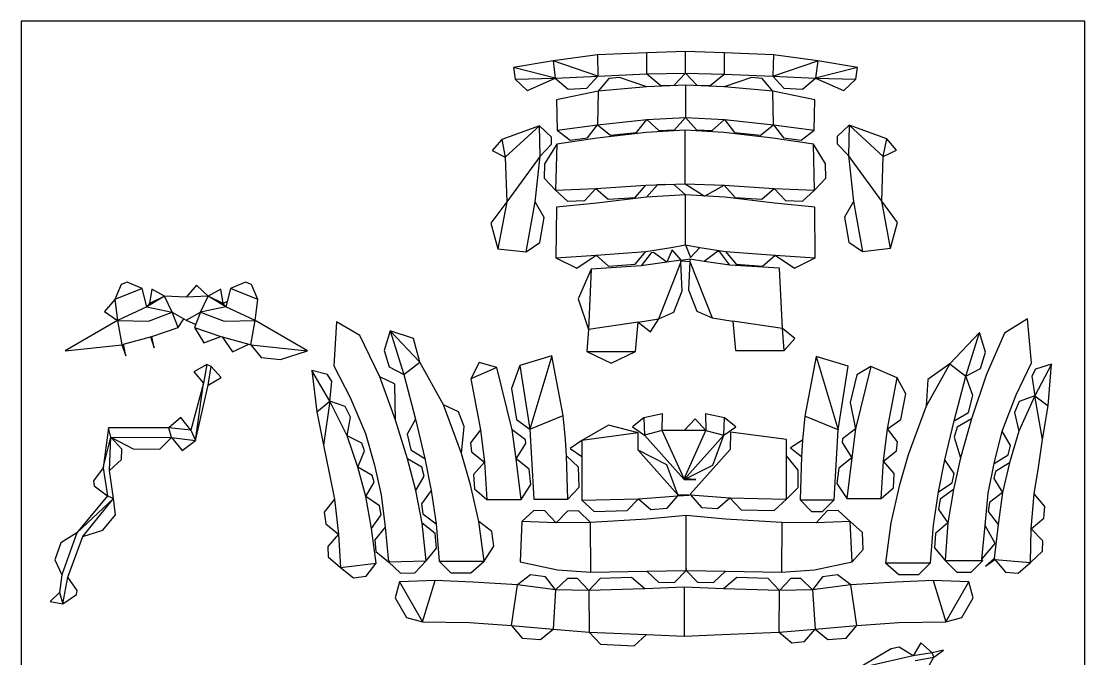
# Model space of a CAD drawing. Extents: x 35 to 967, y 23 to 835.
# Drawn here: x 510.5 to 967.5, y 560.7 to 834.9 of the extents above; entities that cross this region are included whole.
import ezdxf

# ---------------------------------------------------------------- set-up
doc = ezdxf.new("R2010")
doc.units = 0
doc.header["$MEASUREMENT"] = 0
for name, color, linetype in [('CutLine', 1, 'Continuous'), ('MountainLine', 5, 'Continuous'), ('ValleyLine', 5, 'Continuous')]:
    doc.layers.add(name, color=color, linetype=linetype)

msp = doc.modelspace()

# ---------------------------------------------------------------- linework, layer by layer
at = {"linetype": 'Continuous'}
msp.add_lwpolyline([(967.49, 834.9), (510.49, 834.9), (510.49, 22.9), (967.49, 22.9)], close=True, dxfattribs=at)
at = {"layer": 'CutLine', "linetype": 'Continuous'}
for p, q in [((758.08, 820.46), (739.06, 817.95)), ((779.29, 821.27), (758.08, 820.46)), ((795.91, 821.9), (779.29, 821.27)), ((812.53, 821.26), (795.91, 821.9)), ((833.74, 820.45), (812.53, 821.26)), ((852.77, 817.93), (833.74, 820.45)), ((739.06, 817.95), (721.98, 815.02)), ((721.98, 815.02), (722.74, 810)), ((869.85, 814.99), (852.77, 817.93)), ((869.09, 809.98), (869.85, 814.99)), ((722.74, 810), (727.85, 805.11)), ((728.02, 805.12), (739.98, 810.38)), ((739.98, 810.38), (745.56, 805.66)), ((753.57, 806.08), (758.3, 811.33)), ((758.3, 811.33), (779.29, 812.23)), ((762.95, 810.27), (758.4, 804.86)), ((767.54, 810.67), (762.95, 810.27)), ((779.33, 806.67), (767.54, 810.67)), ((779.29, 812.23), (785.29, 807.33)), ((791, 807.43), (795.91, 812.52)), ((795.91, 812.52), (800.82, 807.43)), ((806.53, 807.33), (812.53, 812.22)), ((812.53, 812.22), (833.52, 811.31)), ((824.33, 810.67), (812.55, 806.67)), ((828.92, 810.27), (824.33, 810.67)), ((833.47, 804.86), (828.92, 810.27)), ((833.52, 811.31), (838.25, 806.06)), ((846.26, 805.64), (851.85, 810.36)), ((851.85, 810.36), (863.81, 805.09)), ((863.98, 805.09), (869.09, 809.98)), ((727.85, 805.11), (728.02, 805.12)), ((758.4, 804.86), (740.43, 801.15)), ((745.56, 805.66), (753.57, 806.08)), ((795.94, 807.38), (779.33, 806.67)), ((785.29, 807.33), (791, 807.43)), ((812.55, 806.67), (795.94, 807.38)), ((800.82, 807.43), (806.53, 807.33)), ((851.46, 801.15), (833.47, 804.86)), ((838.25, 806.06), (846.26, 805.64)), ((863.81, 805.09), (863.98, 805.09)), ((740.43, 801.15), (740.72, 788.08)), ((851.16, 788.08), (851.46, 801.15)), ((774.84, 787.08), (779.27, 792.59)), ((779.27, 792.59), (784.52, 787.86)), ((791.2, 788.21), (795.94, 793.46)), ((795.94, 793.46), (800.67, 788.21)), ((807.36, 787.86), (812.62, 792.59)), ((812.62, 792.59), (817.05, 787.08)), ((733.17, 789.96), (716.98, 784.04)), ((738.29, 785.08), (733.17, 789.96)), ((740.72, 788.08), (746.31, 783.75)), ((753.83, 784.71), (758.16, 790.3)), ((779.07, 787.1), (757.99, 784.57)), ((758.16, 790.3), (763.67, 785.87)), ((763.67, 785.87), (774.84, 787.08)), ((795.74, 788.04), (779.07, 787.1)), ((784.52, 787.86), (791.2, 788.21)), ((812.42, 787.1), (795.74, 788.04)), ((800.67, 788.21), (807.36, 787.86)), ((833.49, 784.57), (812.42, 787.1)), ((817.05, 787.08), (828.2, 785.87)), ((828.2, 785.87), (833.72, 790.3)), ((833.72, 790.3), (838.05, 784.71)), ((845.57, 783.75), (851.16, 788.08)), ((866.22, 790.2), (861.11, 785.31)), ((882.4, 784.27), (866.22, 790.2)), ((716.98, 784.04), (712.83, 779.27)), ((733.47, 776.89), (738.36, 782)), ((740.6, 782.06), (735.36, 773.57)), ((738.36, 782), (738.29, 785.08)), ((757.99, 784.57), (740.6, 782.06)), ((746.31, 783.75), (753.83, 784.71)), ((850.89, 782.06), (833.49, 784.57)), ((838.05, 784.71), (845.57, 783.75)), ((856.12, 773.58), (850.89, 782.06)), ((861.11, 785.31), (861.04, 782.24)), ((861.04, 782.24), (865.92, 777.13)), ((886.56, 779.51), (882.4, 784.27)), ((712.83, 779.27), (718.49, 776.46)), ((865.92, 777.13), (868.06, 757.44)), ((880.9, 776.7), (886.56, 779.51)), ((718.49, 776.46), (719.09, 757.31)), ((731.32, 757.21), (733.47, 776.89)), ((735.36, 773.57), (735.19, 767.41)), ((856.29, 767.4), (856.12, 773.58)), ((880.31, 757.55), (880.9, 776.7)), ((735.19, 767.41), (740.05, 762.27)), ((774.24, 759.11), (778.92, 764.42)), ((778.92, 764.42), (795.74, 765.03)), ((783.84, 764.52), (779.16, 759.22)), ((787.08, 764.71), (783.84, 764.52)), ((795.96, 760.25), (790.76, 764.85)), ((795.74, 765.03), (803.93, 759.76)), ((804.03, 759.75), (812.58, 764.42)), ((812.58, 764.42), (817.25, 759.11)), ((851.43, 762.27), (856.29, 767.4)), ((740.05, 762.27), (745.27, 757.5)), ((752.65, 757.83), (757.42, 763.05)), ((757.42, 763.05), (762.73, 758.37)), ((779.16, 759.22), (757.76, 756.73)), ((762.73, 758.37), (774.24, 759.11)), ((812.77, 759.22), (795.96, 760.25)), ((834.16, 756.73), (812.77, 759.22)), ((817.25, 759.11), (828.76, 758.37)), ((828.76, 758.37), (834.07, 763.05)), ((834.07, 763.05), (838.84, 757.83)), ((846.21, 757.5), (851.43, 762.27)), ((719.09, 757.31), (712.29, 748.09)), ((735.2, 750.47), (731.32, 757.21)), ((740.47, 754.95), (740.22, 733.1)), ((757.76, 756.73), (740.47, 754.95)), ((745.27, 757.5), (752.65, 757.83)), ((851.44, 754.95), (834.16, 756.73)), ((838.84, 757.83), (846.21, 757.5)), ((851.7, 733.1), (851.44, 754.95)), ((868.06, 757.44), (864.19, 750.7)), ((887.09, 748.32), (880.31, 757.55)), ((733.27, 739.74), (735.2, 750.47)), ((864.19, 750.7), (866.12, 739.97)), ((712.29, 748.09), (715.33, 737.04)), ((884.05, 737.27), (887.09, 748.32)), ((715.33, 737.04), (727.47, 735.7)), ((727.47, 735.7), (733.27, 739.74)), ((774.25, 730.47), (778.86, 735.83)), ((778.86, 735.83), (789.81, 737.6)), ((790.13, 736.66), (787.84, 731.23)), ((789.81, 737.6), (795.96, 738.74)), ((794.01, 732.22), (790.13, 736.66)), ((795.96, 738.74), (798.12, 733.25)), ((798.12, 733.25), (802.12, 737.6)), ((802.12, 737.6), (813.06, 735.83)), ((809.64, 735.89), (803.98, 731.64)), ((810.71, 735.73), (809.64, 735.89)), ((813.06, 735.83), (817.67, 730.47)), ((866.12, 739.97), (871.92, 735.93)), ((871.92, 735.93), (884.05, 737.27)), ((740.22, 733.1), (749.18, 728.68)), ((749.18, 728.68), (757.47, 734.24)), ((757.47, 734.24), (762.83, 729.62)), ((781.11, 735.32), (776.86, 729.67)), ((782.18, 735.47), (781.11, 735.32)), ((787.84, 731.23), (782.18, 735.47)), ((793.96, 731.18), (794.01, 732.22)), ((793.99, 731.82), (797.84, 731.59)), ((797.8, 732.63), (794, 732.06)), ((797.84, 731.59), (797.27, 719.35)), ((803.98, 731.64), (797.8, 732.63)), ((814.96, 730.08), (810.71, 735.73)), ((829.08, 729.62), (834.44, 734.24)), ((834.44, 734.24), (842.74, 728.68)), ((842.74, 728.68), (851.7, 733.1)), ((755.45, 728.3), (749.87, 715.57)), ((776.86, 729.67), (755.45, 728.3)), ((762.83, 729.62), (774.25, 730.47)), ((794.54, 718.93), (793.96, 731.18)), ((836.36, 728.71), (814.96, 730.08)), ((817.67, 730.47), (829.08, 729.62)), ((837.54, 702.8), (836.36, 728.71)), ((555.99, 722.71), (553.47, 721.69)), ((562.49, 719.93), (555.99, 722.71)), ((606.84, 722.7), (600.33, 719.93)), ((609.36, 721.69), (606.84, 722.7)), ((553.47, 721.69), (550.7, 715.19)), ((564.42, 712.05), (562.49, 719.93)), ((566.64, 719.63), (565.58, 713.57)), ((572.06, 716.69), (566.64, 719.63)), ((585.84, 721.45), (581.42, 716.21)), ((590.78, 716.69), (585.84, 721.45)), ((596.19, 719.63), (590.78, 716.69)), ((597.25, 713.57), (596.19, 719.63)), ((600.33, 719.93), (598.41, 712.05)), ((612.12, 715.18), (609.36, 721.69)), ((790.98, 709.81), (794.54, 718.93)), ((797.27, 719.35), (800.84, 710.22)), ((550.7, 715.19), (546.31, 710.08)), ((565.58, 713.57), (564.42, 712.05)), ((581.42, 716.21), (572.06, 716.69)), ((598.99, 714.43), (597.25, 713.57)), ((610.99, 706.22), (612.12, 715.18)), ((749.87, 715.57), (754.28, 702.39)), ((546.31, 710.08), (551.84, 706.23)), ((575.3, 709.85), (581.42, 706.3)), ((587.54, 709.85), (584.97, 703.25)), ((784.5, 706.97), (790.98, 709.81)), ((800.84, 710.22), (807.32, 707.38)), ((551.84, 706.23), (529.33, 693.22)), ((577.86, 703.25), (580.3, 706.94)), ((581.42, 706.3), (585.44, 704.46)), ((633.5, 693.22), (610.99, 706.22)), ((645.9, 705.63), (644.83, 686.66)), ((656.03, 699.72), (645.9, 705.63)), ((774.44, 692.87), (775.59, 705.53)), ((775.59, 705.53), (780.85, 701.31)), ((780.85, 701.31), (784.5, 706.97)), ((807.32, 707.38), (816.23, 705.94)), ((816.23, 705.94), (817.36, 693.28)), ((942.95, 706.95), (933.01, 700.73)), ((944.61, 688.02), (942.95, 706.95)), ((554.48, 695.98), (566.02, 699.25)), ((566.02, 699.25), (567.64, 694.51)), ((566.56, 699.4), (577.86, 703.25)), ((567.64, 694.51), (566.56, 699.4)), ((584.97, 703.25), (589.01, 696.6)), ((589.01, 696.6), (596.27, 699.4)), ((596.27, 699.4), (596.81, 699.25)), ((596.81, 699.25), (601.22, 692.8)), ((664.51, 681.95), (656.03, 699.72)), ((668.98, 701.74), (666.4, 693.27)), ((679.02, 698.45), (668.98, 701.74)), ((754.28, 702.39), (753.53, 692.87)), ((842.9, 698.43), (837.54, 702.8)), ((922.3, 701.11), (909.48, 687.63)), ((924.88, 692.64), (922.3, 701.11)), ((933.01, 700.73), (925.07, 682.71)), ((529.33, 693.22), (553.74, 695.77)), ((553.74, 695.77), (555.46, 691.06)), ((555.46, 691.06), (554.48, 695.98)), ((601.22, 692.8), (608.35, 695.98)), ((608.35, 695.98), (609.09, 695.77)), ((609.09, 695.77), (613.55, 690.28)), ((681.81, 688.27), (679.02, 698.45)), ((838.29, 693.28), (842.9, 698.43)), ((613.55, 690.28), (621.85, 689.41)), ((621.85, 689.41), (633.5, 693.22)), ((666.4, 693.27), (668.61, 686.23)), ((738.43, 690.95), (724.71, 686.81)), ((743.29, 665.39), (738.43, 690.95)), ((753.53, 692.87), (763.99, 687.87)), ((763.99, 687.87), (774.44, 692.87)), ((817.36, 693.28), (838.29, 693.28)), ((852.14, 690.67), (847.28, 665.11)), ((865.86, 686.53), (852.14, 690.67)), ((922.66, 685.59), (924.88, 692.64)), ((590.3, 687.25), (584.64, 684.18)), ((592.04, 686.48), (590.3, 687.25)), ((596.38, 681.67), (592.04, 686.48)), ((644.83, 686.66), (651.86, 673.03)), ((668.61, 686.23), (674.88, 682.95)), ((692, 669.94), (681.81, 688.27)), ((707.29, 688.15), (703.69, 681.11)), ((714.92, 686.05), (707.29, 688.15)), ((721.5, 659.18), (714.92, 686.05)), ((724.71, 686.81), (721.2, 676.96)), ((861.56, 659.2), (865.86, 686.53)), ((875.59, 686.45), (869.55, 682.79)), ((886.82, 681.51), (875.59, 686.45)), ((909.48, 687.63), (900.01, 680.9)), ((916.4, 682.32), (922.66, 685.59)), ((937.99, 674.18), (944.61, 688.02)), ((953.15, 687.41), (946.39, 685.32)), ((951.77, 669.57), (953.15, 687.41)), ((584.64, 684.18), (588.8, 679.27)), ((590.82, 678.35), (596.38, 681.67)), ((642.15, 682.95), (635.31, 684.76)), ((635.31, 684.76), (637.43, 666.99)), ((643.91, 679.93), (642.15, 682.95)), ((670.93, 678.98), (664.51, 681.95)), ((674.88, 682.95), (679.87, 663.75)), ((703.69, 681.11), (707.83, 659.21)), ((869.55, 682.79), (866.64, 670.91)), ((890.61, 674.66), (886.82, 681.51)), ((919.4, 673.98), (916.4, 682.32)), ((925.07, 682.71), (918.82, 663.87)), ((946.39, 685.32), (944.76, 682.23)), ((944.76, 682.23), (945.99, 673.85)), ((588.8, 679.27), (583.35, 659.08)), ((585.4, 654.6), (590.82, 678.35)), ((643.03, 671.5), (643.91, 679.93)), ((671.06, 678.61), (670.93, 678.98)), ((671.35, 663.32), (671.06, 678.61)), ((721.2, 676.96), (723.3, 663.64)), ((900.01, 680.9), (899.28, 669.3)), ((651.86, 673.03), (658.35, 657.62)), ((888.51, 663.6), (890.61, 674.66)), ((917.51, 666.69), (919.4, 673.98)), ((931.98, 658.58), (937.99, 674.18)), ((945.99, 673.85), (939.38, 671.34)), ((649.74, 669.27), (643.03, 671.5)), ((652.02, 664.71), (649.74, 669.27)), ((698.43, 666.98), (692, 669.94)), ((866.64, 670.91), (869.01, 659.59)), ((899.28, 669.3), (891.55, 648.4)), ((939.38, 671.34), (937.29, 666.69)), ((949.4, 654.99), (951.77, 669.57)), ((579.11, 664.54), (573.85, 660.06)), ((583.35, 659.08), (579.11, 664.54)), ((637.43, 666.99), (640.41, 652.53)), ((650.51, 656.55), (652.02, 664.71)), ((676.5, 646.76), (671.35, 663.32)), ((679.87, 663.75), (676.26, 657.29)), ((700.78, 660.6), (698.43, 666.98)), ((723.3, 663.64), (729.01, 659.48)), ((744.38, 654.98), (743.29, 665.39)), ((778.02, 664.34), (773.13, 660.48)), ((786.06, 666.06), (778.02, 664.34)), ((785.95, 658.87), (786.06, 666.06)), ((800.05, 663.9), (795.33, 658.93)), ((804.7, 658.87), (800.05, 663.9)), ((804.59, 666.06), (804.7, 658.87)), ((812.64, 664.34), (804.59, 666.06)), ((817.53, 660.48), (812.64, 664.34)), ((847.28, 665.11), (846.19, 654.7)), ((882.67, 659.62), (888.51, 663.6)), ((907.41, 646.24), (911.41, 663.11)), ((911.41, 663.11), (917.51, 666.69)), ((918.82, 663.87), (912.66, 660.4)), ((937.29, 666.69), (939.13, 658.6)), ((547.91, 660.06), (545.71, 642.92)), ((573.85, 660.06), (547.91, 660.06)), ((699.72, 649.03), (700.78, 660.6)), ((707.83, 659.21), (703.47, 653.64)), ((727.1, 654.86), (721.5, 659.18)), ((729.01, 659.48), (729.75, 646.91)), ((762.81, 661.23), (751.39, 654.67)), ((775.54, 657.88), (762.81, 661.23)), ((773.13, 660.48), (778.24, 656.9)), ((795.33, 658.93), (785.95, 658.87)), ((812.43, 656.9), (817.53, 660.48)), ((815.24, 658.22), (815.15, 650.78)), ((839.39, 655.02), (815.24, 658.22)), ((860.81, 646.63), (861.56, 659.2)), ((869.01, 659.59), (863.4, 655.27)), ((887.03, 654.05), (882.67, 659.62)), ((912.66, 660.4), (911.43, 655.99)), ((935.61, 652.49), (931.98, 658.58)), ((939.13, 658.6), (935.1, 644.97)), ((553.76, 650.83), (548.99, 656.04)), ((548.99, 656.04), (558.59, 650.98)), ((569.97, 650.9), (575.01, 655.86)), ((575.01, 655.86), (579.6, 650.27)), ((579.6, 650.27), (585.4, 654.6)), ((656.86, 653.44), (650.51, 656.55)), ((658.35, 657.62), (662.22, 643.94)), ((676.26, 657.29), (677.85, 650.59)), ((703.47, 653.64), (703.95, 649.69)), ((727.3, 653.33), (727.1, 654.86)), ((744.74, 648.01), (744.38, 654.98)), ((751.39, 654.67), (746.42, 651.15)), ((775.63, 650.43), (775.54, 657.88)), ((778.24, 656.9), (795.31, 637.79)), ((807.61, 644.01), (812.43, 656.9)), ((839.33, 648.05), (839.39, 655.02)), ((846.19, 654.7), (841.01, 651.48)), ((863.4, 655.27), (863.2, 653.74)), ((863.2, 653.74), (867.38, 647.1)), ((886.55, 650.11), (887.03, 654.05)), ((911.43, 655.99), (914.17, 647.17)), ((947.56, 643.02), (949.4, 654.99)), ((553.56, 646.5), (553.76, 650.83)), ((558.59, 650.98), (569.97, 650.9)), ((640.41, 652.53), (642.74, 640.64)), ((655.11, 643.1), (657.98, 650.15)), ((657.98, 650.15), (656.86, 653.44)), ((677.85, 650.59), (683.87, 646.87)), ((703.58, 635.6), (699.72, 649.03)), ((703.95, 649.69), (709.52, 645.34)), ((723.12, 646.69), (727.3, 653.33)), ((746.42, 651.15), (751.44, 647.7)), ((787.87, 644.16), (775.63, 650.43)), ((815.15, 650.78), (798.14, 631.6)), ((841.01, 651.48), (845.83, 647.74)), ((880.99, 645.75), (886.55, 650.11)), ((934.59, 648.42), (935.61, 652.49)), ((548.34, 641.73), (553.56, 646.5)), ((682.6, 643.18), (676.5, 646.76)), ((683.87, 646.87), (686.64, 633.1)), ((709.52, 645.34), (704.85, 640.03)), ((728.7, 642.34), (723.12, 646.69)), ((729.75, 646.91), (730.72, 629.31)), ((749.93, 643.2), (744.74, 648.01)), ((751.44, 647.7), (751.44, 628.98)), ((844.33, 641.86), (839.33, 648.05)), ((845.83, 647.74), (845.14, 629.03)), ((859.84, 629.03), (860.81, 646.63)), ((867.38, 647.1), (861.8, 642.75)), ((885.66, 640.43), (880.99, 645.75)), ((891.55, 648.4), (887.7, 634.97)), ((911.32, 640.35), (907.41, 646.24)), ((914.17, 647.17), (911.05, 633.47)), ((926.06, 631.98), (928.53, 644.78)), ((928.53, 644.78), (934.59, 648.42)), ((935.1, 644.97), (929.09, 641.24)), ((545.71, 642.92), (541.5, 637.24)), ((550.19, 629.6), (548.34, 641.73)), ((642.74, 640.64), (645.07, 629.33)), ((661.26, 639.62), (655.11, 643.1)), ((662.22, 643.94), (665.08, 631.22)), ((683.62, 639.26), (682.6, 643.18)), ((704.85, 640.03), (705.24, 633.87)), ((729.52, 635.72), (728.7, 642.34)), ((750.25, 634.49), (749.93, 643.2)), ((792.62, 631.25), (787.87, 644.16)), ((795.34, 637.79), (807.61, 644.01)), ((844.33, 634.33), (844.33, 641.86)), ((861.8, 642.75), (860.98, 636.14)), ((885.26, 634.27), (885.66, 640.43)), ((910.52, 636.38), (911.32, 640.35)), ((929.09, 641.24), (928.39, 638.28)), ((945.69, 631.62), (947.56, 643.02)), ((541.5, 637.24), (541.82, 635.05)), ((658.6, 630.54), (662.08, 636.69)), ((662.08, 636.69), (661.26, 639.62)), ((680.04, 633.16), (683.62, 639.26)), ((707.13, 619.82), (703.58, 635.6)), ((725.29, 629.2), (729.52, 635.72)), ((795.31, 637.79), (795.34, 637.79)), ((795.33, 638.16), (795.34, 637.79)), ((795.34, 637.79), (800.32, 637.82)), ((800.32, 637.82), (795.99, 638.12)), ((860.98, 636.14), (865.21, 629.61)), ((904.63, 632.46), (910.52, 636.38)), ((928.39, 638.28), (932.12, 632.27)), ((547.5, 630.83), (534.4, 614.91)), ((541.82, 635.05), (547.5, 630.83)), ((665.08, 631.22), (666.9, 617.36)), ((682.8, 618.99), (680.04, 633.16)), ((686.64, 633.1), (682.44, 627.41)), ((705.24, 633.87), (710.55, 629.2)), ((745.43, 629.31), (750.25, 634.49)), ((788.02, 625.5), (792.63, 630.86)), ((797.63, 631.09), (792.62, 631.25)), ((792.63, 630.86), (797.63, 631.09)), ((798.14, 631.6), (798.14, 631.21)), ((798.14, 631.21), (802.75, 625.85)), ((839.33, 629.33), (844.33, 634.33)), ((879.95, 629.61), (885.26, 634.27)), ((887.7, 634.97), (884.15, 619.19)), ((902.48, 618.19), (904.63, 632.46)), ((911.05, 633.47), (905.31, 629.33)), ((924.67, 618.08), (926.06, 631.98)), ((932.12, 632.27), (926.5, 627.97)), ((950.29, 626.25), (945.69, 631.62)), ((550.92, 622.57), (550.19, 629.6)), ((645.07, 629.33), (640.7, 623.77)), ((664.39, 626.48), (658.6, 630.54)), ((665.08, 622.57), (664.39, 626.48)), ((682.44, 627.41), (683.1, 623.02)), ((710.55, 629.2), (725.29, 629.2)), ((730.72, 629.31), (745.43, 629.31)), ((751.44, 628.98), (756.7, 624.11)), ((770.86, 624.47), (775.74, 629.59)), ((775.74, 629.59), (781.1, 624.98)), ((809.68, 625.33), (815.04, 629.94)), ((815.04, 629.94), (819.91, 624.81)), ((834.07, 624.46), (839.33, 629.33)), ((845.14, 629.03), (850.14, 624.03)), ((854.84, 624.03), (859.84, 629.03)), ((865.21, 629.61), (879.95, 629.61)), ((905.31, 629.33), (904.6, 624.96)), ((926.5, 627.97), (925.98, 624.04)), ((949.9, 621.19), (950.29, 626.25)), ((545.59, 616.01), (550.92, 622.57)), ((640.7, 623.77), (641.3, 618.73)), ((661.02, 616.78), (665.08, 622.57)), ((683.1, 623.02), (688.79, 618.82)), ((730.82, 624.53), (725.62, 619.74)), ((735.55, 624.33), (730.82, 624.53)), ((740.34, 619.13), (735.55, 624.33)), ((745.25, 624.22), (740.34, 619.13)), ((749.96, 624.3), (745.25, 624.22)), ((755.05, 619.39), (749.96, 624.3)), ((756.7, 624.11), (770.86, 624.47)), ((796.18, 622.32), (779.31, 620.8)), ((781.1, 624.98), (788.02, 625.5)), ((813.06, 620.8), (796.18, 622.32)), ((802.75, 625.85), (809.68, 625.33)), ((819.91, 624.81), (834.07, 624.46)), ((850.14, 624.03), (854.84, 624.03)), ((856.81, 624.33), (852.02, 619.13)), ((861.54, 624.53), (856.81, 624.33)), ((866.74, 619.74), (861.54, 624.53)), ((904.6, 624.96), (908.73, 619.22)), ((925.98, 624.04), (930.28, 618.42)), ((641.3, 618.73), (646.86, 614.36)), ((666.9, 617.36), (662.41, 611.9)), ((688.29, 614.54), (682.8, 618.99)), ((688.79, 618.82), (690.07, 602.66)), ((712.73, 615.52), (707.13, 619.82)), ((725.62, 619.74), (724.83, 602.45)), ((779.31, 620.8), (755.05, 619.39)), ((837.32, 619.39), (813.06, 620.8)), ((852.02, 619.13), (837.32, 619.39)), ((871.96, 614.97), (866.74, 619.74)), ((884.15, 619.19), (881.9, 602.03)), ((901.21, 602.03), (902.48, 618.19)), ((908.73, 619.22), (903.37, 614.6)), ((928.95, 610.32), (924.67, 618.08)), ((930.28, 618.42), (928.51, 603.91)), ((944.52, 616.59), (949.9, 621.19)), ((534.4, 614.91), (527.53, 610.6)), ((530.47, 595.9), (536.96, 613.33)), ((536.96, 613.33), (545.59, 616.01)), ((646.86, 614.36), (642.17, 609.07)), ((663.02, 601.85), (661.02, 616.78)), ((688.94, 608.36), (688.29, 614.54)), ((713.57, 609.16), (712.73, 615.52)), ((872.3, 607.67), (871.96, 614.97)), ((903.37, 614.6), (902.92, 608.4)), ((949.43, 611.5), (944.52, 616.59)), ((527.53, 610.6), (524.9, 603.28)), ((642.17, 609.07), (642.43, 604.62)), ((662.41, 611.9), (662.9, 606.87)), ((684.48, 602.87), (688.94, 608.36)), ((709.37, 602.66), (713.57, 609.16)), ((902.92, 608.4), (907.54, 603.05)), ((923.27, 603.53), (928.95, 610.32)), ((949.35, 607.04), (949.43, 611.5)), ((524.9, 603.28), (527.92, 596.88)), ((642.43, 604.62), (647.72, 599.93)), ((662.9, 606.87), (668.37, 602.38)), ((867.53, 602.45), (872.3, 607.67)), ((923.66, 603.05), (923.27, 603.53)), ((928.51, 603.91), (924.78, 600.57)), ((924.78, 600.57), (928.89, 603.43)), ((928.89, 603.43), (933.46, 598.03)), ((944.25, 602.14), (949.35, 607.04)), ((647.72, 599.93), (653.31, 595.59)), ((658.68, 596.27), (663.02, 601.85)), ((668.37, 602.38), (673.52, 597.53)), ((679.64, 597.72), (684.48, 602.87)), ((690.07, 602.66), (695.07, 597.66)), ((703.69, 597.66), (709.37, 602.66)), ((724.83, 602.45), (740.96, 598.96)), ((740.96, 598.96), (755.2, 598.05)), ((791.28, 593.67), (796.17, 598.77)), ((796.17, 598.77), (796.19, 598.77)), ((796.18, 599.12), (796.18, 599.53)), ((796.19, 599.12), (796.18, 599.12)), ((796.18, 599.12), (796.19, 599.12)), ((796.19, 599.12), (796.19, 598.77)), ((796.19, 598.77), (801.08, 593.67)), ((837.18, 598.05), (851.4, 598.96)), ((851.4, 598.96), (867.53, 602.45)), ((881.9, 602.03), (887.58, 597.03)), ((896.21, 597.03), (901.21, 602.03)), ((907.54, 603.05), (912.54, 598.05)), ((918.66, 598.05), (923.66, 603.05)), ((938.85, 597.57), (944.25, 602.14)), ((527.92, 596.88), (526.91, 589.23)), ((534.48, 590.08), (530.47, 595.9)), ((653.31, 595.59), (658.68, 596.27)), ((688.39, 594.47), (672.99, 593.8)), ((673.52, 597.53), (679.64, 597.72)), ((704.5, 593.67), (688.39, 594.47)), ((695.07, 597.66), (703.69, 597.66)), ((729.39, 596.84), (723.77, 592.54)), ((735.83, 595.97), (729.39, 596.84)), ((740.13, 590.36), (735.83, 595.97)), ((745.21, 595.27), (740.13, 590.36)), ((749.47, 595.2), (745.21, 595.27)), ((754.39, 590.12), (749.47, 595.2)), ((759.23, 595.27), (754.39, 590.12)), ((755.2, 598.05), (779.29, 598.4)), ((772.72, 595.68), (759.23, 595.27)), ((778.47, 590.85), (772.72, 595.68)), ((779.29, 598.4), (784.4, 593.51)), ((807.96, 593.51), (813.07, 598.4)), ((817.98, 595.68), (812.22, 590.85)), ((813.07, 598.4), (837.18, 598.05)), ((831.47, 595.27), (817.98, 595.68)), ((836.32, 590.12), (831.47, 595.27)), ((841.23, 595.2), (836.32, 590.12)), ((845.48, 595.27), (841.23, 595.2)), ((850.57, 590.36), (845.48, 595.27)), ((854.86, 595.97), (850.57, 590.36)), ((861.3, 596.84), (854.86, 595.97)), ((866.92, 592.54), (861.3, 596.84)), ((902.3, 594.47), (886.2, 593.67)), ((887.58, 597.03), (896.21, 597.03)), ((917.7, 593.81), (902.3, 594.47)), ((912.54, 598.05), (918.66, 598.05)), ((933.46, 598.03), (938.85, 597.57)), ((534.17, 588.38), (534.48, 590.08)), ((672.99, 593.8), (671.15, 586.98)), ((723.77, 592.54), (704.5, 593.67)), ((795.35, 591.49), (778.47, 590.85)), ((784.4, 593.51), (791.28, 593.67)), ((812.22, 590.85), (795.35, 591.49)), ((801.08, 593.67), (807.96, 593.51)), ((886.2, 593.67), (866.92, 592.54)), ((919.54, 586.98), (917.7, 593.81)), ((526.91, 589.23), (522.84, 585.38)), ((522.84, 585.38), (528.35, 584.36)), ((528.35, 584.36), (534.17, 588.38)), ((671.15, 586.98), (676.02, 578.52)), ((914.68, 578.52), (919.54, 586.98)), ((676.02, 578.52), (682.84, 576.67)), ((682.84, 576.67), (703.07, 576.37)), ((703.07, 576.37), (721.16, 575.08)), ((869.55, 575.08), (887.63, 576.38)), ((887.63, 576.38), (907.85, 576.68)), ((907.85, 576.68), (914.68, 578.52)), ((721.16, 575.08), (725.71, 569.67)), ((733.62, 568.98), (739.08, 573.53)), ((739.08, 573.53), (754.56, 572.19)), ((754.56, 572.19), (759.34, 566.98)), ((811.58, 571.13), (836.15, 572.19)), ((836.15, 572.19), (841.56, 567.64)), ((847.07, 568.12), (851.62, 573.53)), ((851.62, 573.53), (857.07, 568.98)), ((865, 569.67), (869.55, 575.08)), ((725.71, 569.67), (733.62, 568.98)), ((759.34, 566.98), (773.9, 566.35)), ((773.9, 566.35), (779.11, 571.13)), ((779.11, 571.13), (795.35, 570.42)), ((795.35, 570.42), (811.58, 571.13)), ((841.56, 567.64), (847.07, 568.12)), ((857.07, 568.98), (865, 569.67)), ((897.06, 567.57), (893.73, 562.02)), ((901.87, 563.24), (897.06, 567.57)), ((884.35, 565.01), (869.98, 556.6)), ((887.74, 565.78), (884.35, 565.01)), ((893.73, 562.02), (887.74, 565.78)), ((906.83, 564.38), (901.87, 563.24)), ((902.64, 561.49), (906.83, 564.38)), ((899.56, 555.83), (902.64, 561.49))]:
    msp.add_line(p, q, dxfattribs=at)
at = {"layer": 'MountainLine', "linetype": 'Continuous'}
for p, q in [((758.08, 820.46), (758.3, 811.33)), ((779.29, 812.23), (779.29, 821.27)), ((795.91, 812.9), (795.91, 821.9)), ((812.53, 821.26), (812.53, 812.22)), ((833.74, 820.45), (833.52, 811.31)), ((739.06, 817.95), (739.98, 810.38)), ((852.77, 817.93), (851.85, 810.36)), ((722.74, 810), (739.98, 810.38)), ((739.98, 810.38), (758.3, 811.33)), ((779.29, 812.23), (795.91, 812.52)), ((795.91, 812.52), (795.91, 812.9)), ((795.91, 812.52), (812.53, 812.22)), ((833.52, 811.31), (851.85, 810.36)), ((851.85, 810.36), (869.09, 809.98)), ((758.4, 804.86), (758.16, 790.3)), ((779.33, 806.67), (758.4, 804.86)), ((795.94, 807.38), (795.94, 793.8)), ((833.47, 804.86), (812.55, 806.67)), ((833.72, 790.3), (833.47, 804.86)), ((758.16, 790.3), (779.27, 792.59)), ((779.27, 792.59), (795.94, 793.46)), ((795.94, 793.8), (795.94, 793.46)), ((795.94, 793.46), (812.62, 792.59)), ((812.62, 792.59), (833.72, 790.3)), ((718.49, 776.46), (733.17, 789.96)), ((733.47, 776.89), (733.17, 789.96)), ((740.72, 788.08), (758.16, 790.3)), ((795.74, 765.53), (795.74, 788.04)), ((833.72, 790.3), (851.16, 788.08)), ((866.22, 790.2), (865.92, 777.13)), ((866.22, 790.2), (880.9, 776.7)), ((716.98, 784.04), (718.49, 776.46)), ((740.6, 782.06), (740.05, 762.27)), ((851.43, 762.27), (850.89, 782.06)), ((880.9, 776.7), (882.4, 784.27)), ((880.31, 757.55), (865.92, 777.13)), ((733.47, 776.89), (719.09, 757.31)), ((757.42, 763.05), (778.92, 764.42)), ((795.74, 765.03), (795.74, 765.53)), ((795.74, 765.03), (812.58, 764.42)), ((812.58, 764.42), (834.07, 763.05)), ((740.05, 762.27), (757.42, 763.05)), ((795.96, 760.25), (779.16, 759.22)), ((795.96, 758.89), (795.96, 760.25)), ((795.96, 738.74), (795.96, 758.89)), ((834.07, 763.05), (851.43, 762.27)), ((719.09, 757.31), (715.33, 737.04)), ((727.47, 735.7), (731.32, 757.21)), ((868.06, 757.44), (871.92, 735.93)), ((884.05, 737.27), (880.31, 757.55)), ((757.47, 734.24), (778.86, 735.83)), ((795.96, 738.74), (802.12, 737.6)), ((813.06, 735.83), (834.44, 734.24)), ((740.22, 733.1), (757.47, 734.24)), ((787.84, 731.23), (776.86, 729.67)), ((794.01, 732.22), (787.84, 731.23)), ((797.8, 732.63), (797.84, 731.59)), ((814.96, 730.08), (803.98, 731.64)), ((834.44, 734.24), (851.7, 733.1)), ((755.45, 728.3), (754.28, 702.39)), ((550.7, 715.19), (551.84, 706.23)), ((572.06, 716.69), (564.42, 712.05)), ((575.3, 709.85), (572.06, 716.69)), ((587.54, 709.85), (590.78, 716.69)), ((598.41, 712.05), (590.78, 716.69)), ((564.42, 712.05), (575.3, 709.85)), ((565.18, 705.99), (575.3, 709.85)), ((577.86, 703.25), (575.3, 709.85)), ((581.42, 706.3), (587.54, 709.85)), ((598.41, 712.05), (587.54, 709.85)), ((587.54, 709.85), (597.65, 705.99)), ((551.84, 706.23), (565.18, 705.99)), ((551.84, 706.23), (553.74, 695.77)), ((597.65, 705.99), (610.99, 706.22)), ((609.09, 695.77), (610.99, 706.22)), ((775.59, 705.53), (754.28, 702.39)), ((775.59, 705.53), (784.5, 706.97)), ((837.54, 702.8), (816.23, 705.94)), ((566.02, 699.25), (566.56, 699.4)), ((584.97, 703.25), (596.27, 699.4)), ((596.81, 699.25), (608.35, 695.98)), ((668.98, 701.74), (674.88, 682.95)), ((838.29, 693.28), (837.54, 702.8)), ((916.4, 682.32), (922.3, 701.11)), ((553.74, 695.77), (554.48, 695.98)), ((609.09, 695.77), (633.5, 693.22)), ((753.53, 692.87), (774.44, 692.87)), ((590.3, 687.25), (588.8, 679.27)), ((674.88, 682.95), (681.81, 688.27)), ((724.71, 686.81), (729.01, 659.48)), ((875.59, 686.45), (869.01, 659.59)), ((909.48, 687.63), (916.4, 682.32)), ((671.35, 663.32), (664.51, 681.95)), ((882.67, 659.62), (886.82, 681.51)), ((911.41, 663.11), (916.4, 682.32)), ((945.99, 673.85), (939.13, 658.6)), ((945.99, 673.85), (951.77, 669.57)), ((637.43, 666.99), (643.03, 671.5)), ((650.51, 656.55), (643.03, 671.5)), ((699.72, 649.03), (692, 669.94)), ((679.87, 663.75), (683.87, 646.87)), ((729.01, 659.48), (743.29, 665.39)), ((861.56, 659.2), (847.28, 665.11)), ((918.82, 663.87), (914.17, 647.17)), ((575.01, 655.86), (573.85, 660.06)), ((583.35, 659.08), (573.85, 660.06)), ((583.35, 659.08), (585.4, 654.6)), ((707.83, 659.21), (709.52, 645.34)), ((723.12, 646.69), (721.5, 659.18)), ((785.95, 658.87), (778.24, 656.9)), ((795.33, 638.16), (785.95, 658.87)), ((795.33, 638.16), (804.7, 658.87)), ((804.7, 658.87), (812.43, 656.9)), ((869.01, 659.59), (867.38, 647.1)), ((880.99, 645.75), (882.67, 659.62)), ((928.53, 644.78), (931.98, 658.58)), ((545.71, 642.92), (548.99, 656.04)), ((655.11, 643.1), (650.51, 656.55)), ((751.39, 654.67), (751.44, 647.7)), ((846.19, 654.7), (845.83, 647.74)), ((680.04, 633.16), (676.5, 646.76)), ((709.52, 645.34), (710.55, 629.2)), ((725.29, 629.2), (723.12, 646.69)), ((745.43, 629.31), (744.74, 648.01)), ((839.33, 629.33), (839.33, 648.05)), ((867.38, 647.1), (865.21, 629.61)), ((879.95, 629.61), (880.99, 645.75)), ((904.63, 632.46), (907.41, 646.24)), ((935.1, 644.97), (932.12, 632.27)), ((545.71, 642.92), (547.5, 630.83)), ((658.6, 630.54), (655.11, 643.1)), ((795.31, 637.79), (795.33, 638.16)), ((547.5, 630.83), (550.19, 629.6)), ((686.64, 633.1), (688.79, 618.82)), ((775.74, 629.59), (792.63, 630.86)), ((792.63, 630.86), (792.62, 631.25)), ((798.14, 631.21), (815.04, 629.94)), ((911.05, 633.47), (908.73, 619.22)), ((932.12, 632.27), (930.28, 618.42)), ((944.52, 616.59), (945.69, 631.62)), ((550.19, 629.6), (534.4, 614.91)), ((645.07, 629.33), (646.86, 614.36)), ((661.02, 616.78), (658.6, 630.54)), ((751.44, 628.98), (775.74, 629.59)), ((815.04, 629.94), (839.33, 629.33)), ((845.14, 629.03), (859.84, 629.03)), ((796.18, 599.53), (796.18, 622.32)), ((666.9, 617.36), (668.37, 602.38)), ((684.48, 602.87), (682.8, 618.99)), ((709.37, 602.66), (707.13, 619.82)), ((740.34, 619.13), (725.62, 619.74)), ((755.05, 619.39), (740.34, 619.13)), ((755.2, 598.05), (755.05, 619.39)), ((837.32, 619.39), (837.18, 598.05)), ((866.74, 619.74), (852.02, 619.13)), ((867.53, 602.45), (866.74, 619.74)), ((908.73, 619.22), (907.54, 603.05)), ((923.27, 603.53), (924.67, 618.08)), ((534.4, 614.91), (527.92, 596.88)), ((646.86, 614.36), (647.72, 599.93)), ((944.25, 602.14), (944.52, 616.59)), ((928.51, 603.91), (928.89, 603.43)), ((928.89, 603.43), (944.25, 602.14)), ((647.72, 599.93), (663.02, 601.85)), ((668.75, 602.87), (668.37, 602.38)), ((690.07, 602.66), (709.37, 602.66)), ((779.29, 598.4), (796.17, 598.77)), ((796.17, 598.77), (796.18, 599.12)), ((796.18, 599.53), (796.19, 599.12)), ((796.19, 598.77), (813.07, 598.4)), ((881.9, 602.03), (901.21, 602.03)), ((682.84, 576.67), (688.39, 594.47)), ((902.3, 594.47), (907.85, 576.68)), ((672.99, 593.8), (682.84, 576.67)), ((721.16, 575.08), (723.77, 592.54)), ((740.13, 590.36), (723.77, 592.54)), ((740.13, 590.36), (739.08, 573.53)), ((754.39, 590.12), (740.13, 590.36)), ((778.47, 590.85), (754.39, 590.12)), ((754.39, 590.12), (754.56, 572.19)), ((795.35, 591.49), (795.35, 570.42)), ((836.32, 590.12), (812.22, 590.85)), ((836.15, 572.19), (836.32, 590.12)), ((850.57, 590.36), (836.32, 590.12)), ((866.92, 592.54), (850.57, 590.36)), ((850.57, 590.36), (851.62, 573.53)), ((869.55, 575.08), (866.92, 592.54)), ((907.85, 576.68), (917.7, 593.81)), ((526.91, 589.23), (528.35, 584.36)), ((721.16, 575.08), (739.08, 573.53)), ((754.56, 572.19), (779.11, 571.13)), ((836.15, 572.19), (851.62, 573.53)), ((851.62, 573.53), (869.55, 575.08)), ((894.66, 560), (902.64, 561.49))]:
    msp.add_line(p, q, dxfattribs=at)
at = {"layer": 'ValleyLine', "linetype": 'Continuous'}
for p, q in [((739.98, 810.38), (721.98, 815.02)), ((758.3, 811.33), (739.06, 817.95)), ((833.52, 811.31), (852.77, 817.93)), ((869.85, 814.99), (851.85, 810.36)), ((797.84, 731.59), (807.32, 707.38)), ((784.5, 706.97), (793.96, 731.18)), ((562.49, 719.93), (550.7, 715.19)), ((612.12, 715.18), (600.33, 719.93)), ((572.06, 716.69), (565.58, 713.57)), ((590.78, 716.69), (581.42, 716.21)), ((597.25, 713.57), (590.78, 716.69)), ((598.41, 712.05), (597.25, 713.57)), ((564.42, 712.05), (551.84, 706.23)), ((610.99, 706.22), (598.41, 712.05)), ((681.81, 688.27), (668.98, 701.74)), ((738.43, 690.95), (729.01, 659.48)), ((852.14, 690.67), (861.56, 659.2)), ((590.82, 678.35), (592.04, 686.48)), ((714.92, 686.05), (703.69, 681.11)), ((909.48, 687.63), (899.28, 669.3)), ((953.15, 687.41), (945.99, 673.85)), ((643.03, 671.5), (635.31, 684.76)), ((585.4, 654.6), (588.8, 679.27)), ((949.4, 654.99), (945.99, 673.85)), ((643.03, 671.5), (640.41, 652.53)), ((778.02, 664.34), (778.24, 656.9)), ((812.43, 656.9), (812.64, 664.34)), ((548.99, 656.04), (547.91, 660.06)), ((804.7, 658.87), (795.33, 658.93)), ((548.34, 641.73), (548.99, 656.04)), ((548.99, 656.04), (575.01, 655.86)), ((575.01, 655.86), (585.4, 654.6)), ((775.54, 657.88), (751.39, 654.67)), ((795.34, 637.79), (812.43, 656.9)), ((792.62, 631.25), (775.63, 650.43)), ((536.96, 613.33), (550.19, 629.6)), ((668.37, 602.38), (684.48, 602.87)), ((907.54, 603.05), (923.66, 603.05)), ((528.35, 584.36), (530.47, 595.9)), ((901.87, 563.24), (893.73, 562.02)), ((902.64, 561.49), (901.87, 563.24)), ((893.73, 562.02), (869.98, 556.6))]:
    msp.add_line(p, q, dxfattribs=at)

doc.saveas('drawing.dxf')
